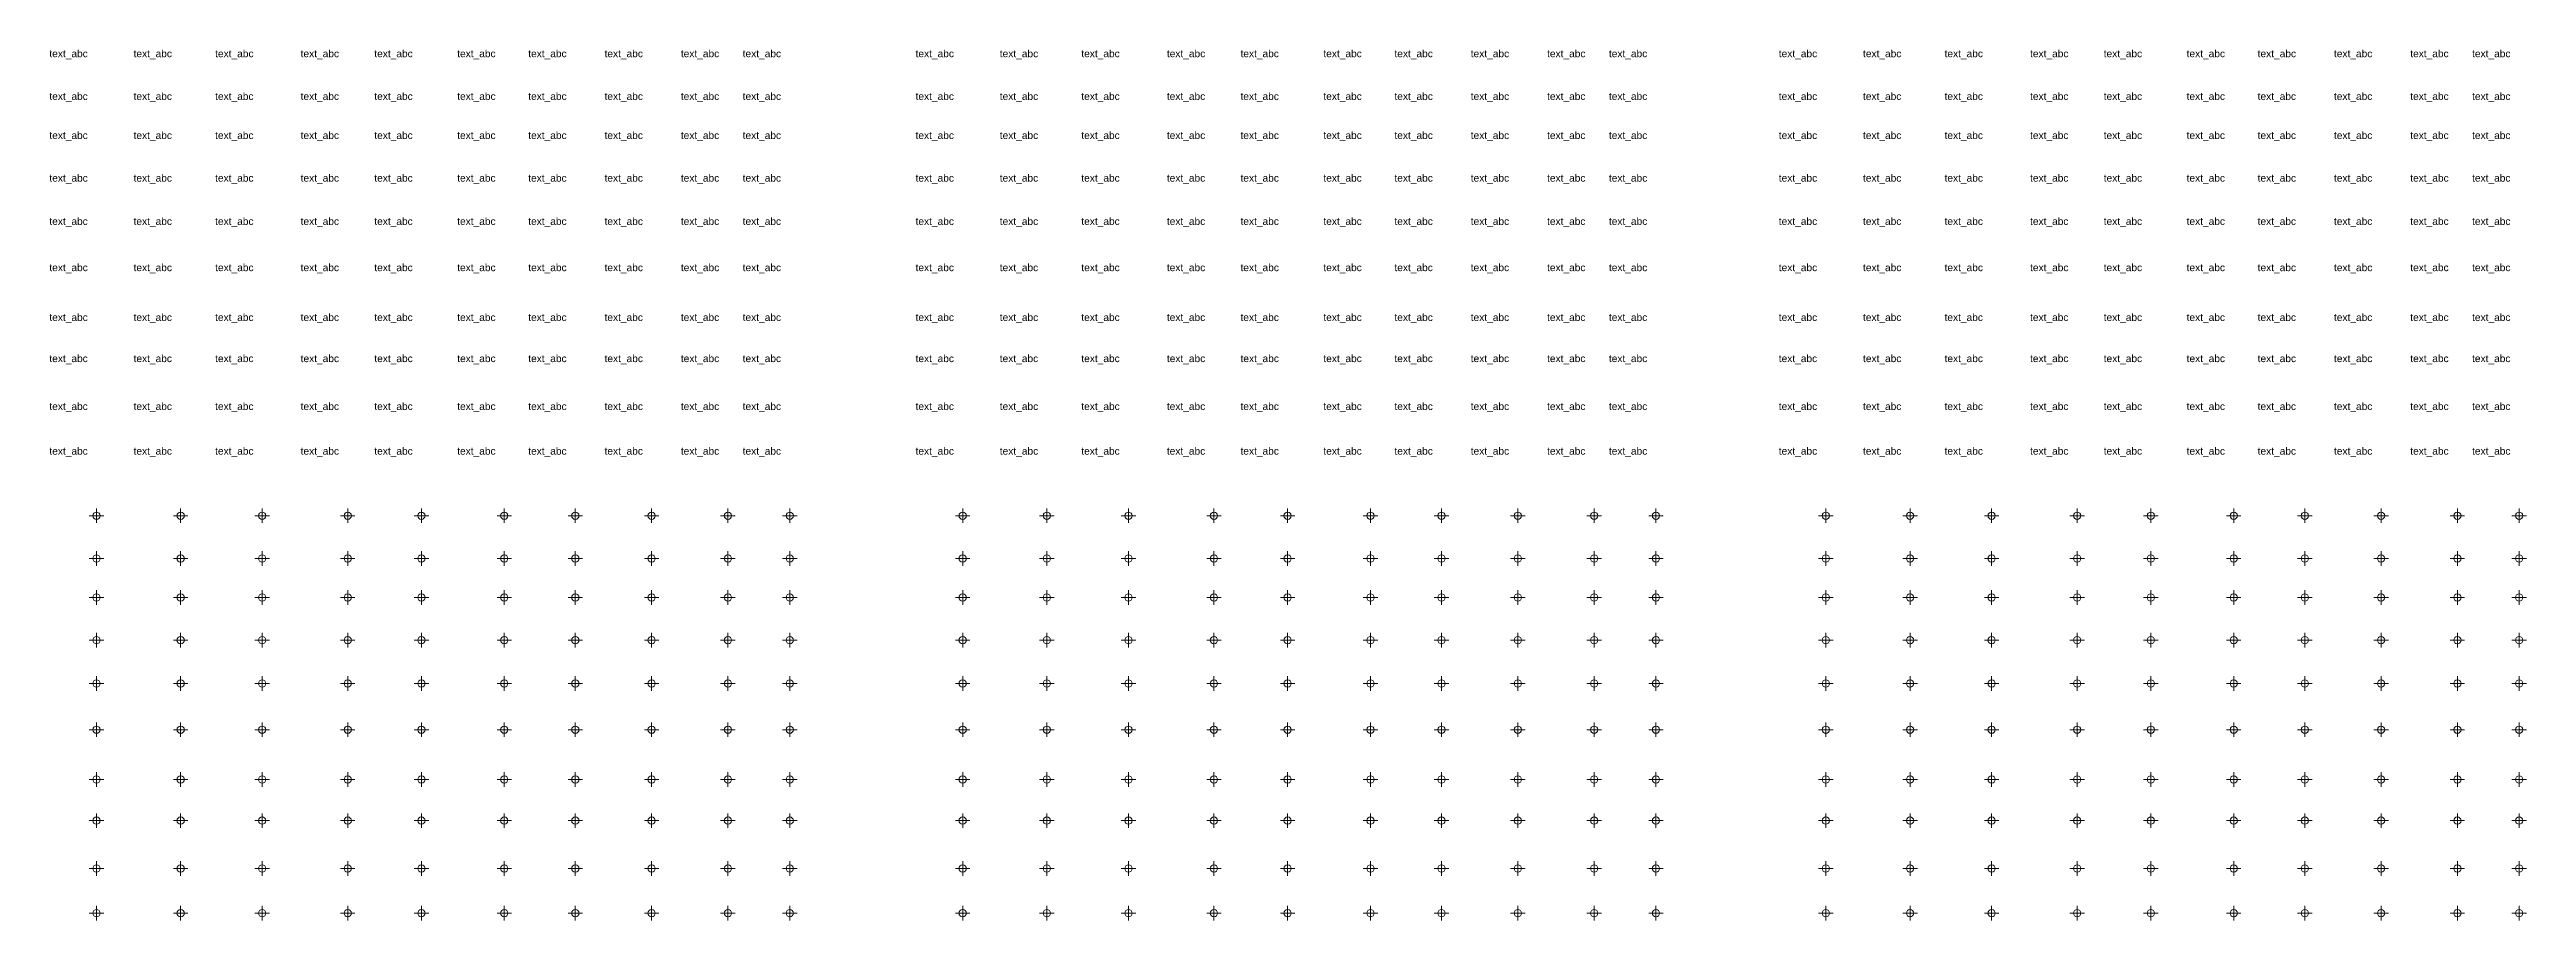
# Model space of a CAD drawing. Header units: inches. Extents: x 1.4 to 69.5, y 3.1 to 27.1.
import ezdxf

# ---------------------------------------------------------------- set-up
doc = ezdxf.new("R2010")
doc.units = ezdxf.units.IN
doc.header["$MEASUREMENT"] = 0
doc.header["$PDMODE"] = 34
doc.header["$PDSIZE"] = 0.2
doc.layers.add('Bod-cislo', color=191, linetype='Continuous')
doc.layers.add('bod-oznac', color=6, linetype='Continuous')
doc.styles.get("Standard").update_dxf_attribs({"font": 'arial.ttf'})

msp = doc.modelspace()

# ---------------------------------------------------------------- linework, layer by layer
at = {"layer": 'bod-oznac', "linetype": 'Continuous', "lineweight": 0}
for p in [(2.663, 14.23, 170.631), (4.979, 14.23, 170.631), (7.223, 14.23, 170.631), (9.575, 14.23, 170.631), (11.602, 14.23, 170.631), (13.882, 14.23, 170.631), (15.836, 14.23, 170.631), (17.935, 14.23, 170.631), (20.034, 14.23, 170.631), (21.735, 14.23, 170.631), (26.492, 14.23, 170.631), (28.808, 14.23, 170.631), (31.052, 14.23, 170.631), (33.404, 14.23, 170.631), (35.431, 14.23, 170.631), (37.711, 14.23, 170.631), (39.665, 14.23, 170.631), (41.764, 14.23, 170.631), (43.863, 14.23, 170.631), (45.564, 14.23, 170.631), (50.238, 14.23, 170.631), (52.554, 14.23, 170.631), (54.798, 14.23, 170.631), (57.151, 14.23, 170.631), (59.177, 14.23, 170.631), (61.457, 14.23, 170.631), (63.412, 14.23, 170.631), (65.511, 14.23, 170.631), (67.61, 14.23, 170.631), (69.311, 14.23, 170.631), (2.663, 13.055, 170.631), (4.979, 13.055, 170.631), (7.223, 13.055, 170.631), (9.575, 13.055, 170.631), (11.602, 13.055, 170.631), (13.882, 13.055, 170.631), (15.836, 13.055, 170.631), (17.935, 13.055, 170.631), (20.034, 13.055, 170.631), (21.735, 13.055, 170.631), (26.492, 13.055, 170.631), (28.808, 13.055, 170.631), (31.052, 13.055, 170.631), (33.404, 13.055, 170.631), (35.431, 13.055, 170.631), (37.711, 13.055, 170.631), (39.665, 13.055, 170.631), (41.764, 13.055, 170.631), (43.863, 13.055, 170.631), (45.564, 13.055, 170.631), (50.238, 13.055, 170.631), (52.554, 13.055, 170.631), (54.798, 13.055, 170.631), (57.151, 13.055, 170.631), (59.177, 13.055, 170.631), (61.457, 13.055, 170.631), (63.412, 13.055, 170.631), (65.511, 13.055, 170.631), (67.61, 13.055, 170.631), (69.311, 13.055, 170.631), (2.663, 11.981, 170.631), (4.979, 11.981, 170.631), (7.223, 11.981, 170.631), (9.575, 11.981, 170.631), (11.602, 11.981, 170.631), (13.882, 11.981, 170.631), (15.836, 11.981, 170.631), (17.935, 11.981, 170.631), (20.034, 11.981, 170.631), (21.735, 11.981, 170.631), (26.492, 11.981, 170.631), (28.808, 11.981, 170.631), (31.052, 11.981, 170.631), (33.404, 11.981, 170.631), (35.431, 11.981, 170.631), (37.711, 11.981, 170.631), (39.665, 11.981, 170.631), (41.764, 11.981, 170.631), (43.863, 11.981, 170.631), (45.564, 11.981, 170.631), (50.238, 11.981, 170.631), (52.554, 11.981, 170.631), (54.798, 11.981, 170.631), (57.151, 11.981, 170.631), (59.177, 11.981, 170.631), (61.457, 11.981, 170.631), (63.412, 11.981, 170.631), (65.511, 11.981, 170.631), (67.61, 11.981, 170.631), (69.311, 11.981, 170.631), (2.663, 10.808, 170.631), (4.979, 10.808, 170.631), (7.223, 10.808, 170.631), (9.575, 10.808, 170.631), (11.602, 10.808, 170.631), (13.882, 10.808, 170.631), (15.836, 10.808, 170.631), (17.935, 10.808, 170.631), (20.034, 10.808, 170.631), (21.735, 10.808, 170.631), (26.492, 10.808, 170.631), (28.808, 10.808, 170.631), (31.052, 10.808, 170.631), (33.404, 10.808, 170.631), (35.431, 10.808, 170.631), (37.711, 10.808, 170.631), (39.665, 10.808, 170.631), (41.764, 10.808, 170.631), (43.863, 10.808, 170.631), (45.564, 10.808, 170.631), (50.238, 10.808, 170.631), (52.554, 10.808, 170.631), (54.798, 10.808, 170.631), (57.151, 10.808, 170.631), (59.177, 10.808, 170.631), (61.457, 10.808, 170.631), (63.412, 10.808, 170.631), (65.511, 10.808, 170.631), (67.61, 10.808, 170.631), (69.311, 10.808, 170.631), (2.663, 9.616, 170.631), (4.979, 9.616, 170.631), (7.223, 9.616, 170.631), (9.575, 9.616, 170.631), (11.602, 9.616, 170.631), (13.882, 9.616, 170.631), (15.836, 9.616, 170.631), (17.935, 9.616, 170.631), (20.034, 9.616, 170.631), (21.735, 9.616, 170.631), (26.492, 9.616, 170.631), (28.808, 9.616, 170.631), (31.052, 9.616, 170.631), (33.404, 9.616, 170.631), (35.431, 9.616, 170.631), (37.711, 9.616, 170.631), (39.665, 9.616, 170.631), (41.764, 9.616, 170.631), (43.863, 9.616, 170.631), (45.564, 9.616, 170.631), (50.238, 9.616, 170.631), (52.554, 9.616, 170.631), (54.798, 9.616, 170.631), (57.151, 9.616, 170.631), (59.177, 9.616, 170.631), (61.457, 9.616, 170.631), (63.412, 9.616, 170.631), (65.511, 9.616, 170.631), (67.61, 9.616, 170.631), (69.311, 9.616, 170.631), (2.663, 8.344, 170.631), (4.979, 8.344, 170.631), (7.223, 8.344, 170.631), (9.575, 8.344, 170.631), (11.602, 8.344, 170.631), (13.882, 8.344, 170.631), (15.836, 8.344, 170.631), (17.935, 8.344, 170.631), (20.034, 8.344, 170.631), (21.735, 8.344, 170.631), (26.492, 8.344, 170.631), (28.808, 8.344, 170.631), (31.052, 8.344, 170.631), (33.404, 8.344, 170.631), (35.431, 8.344, 170.631), (37.711, 8.344, 170.631), (39.665, 8.344, 170.631), (41.764, 8.344, 170.631), (43.863, 8.344, 170.631), (45.564, 8.344, 170.631), (50.238, 8.344, 170.631), (52.554, 8.344, 170.631), (54.798, 8.344, 170.631), (57.151, 8.344, 170.631), (59.177, 8.344, 170.631), (61.457, 8.344, 170.631), (63.412, 8.344, 170.631), (65.511, 8.344, 170.631), (67.61, 8.344, 170.631), (69.311, 8.344, 170.631), (2.663, 6.973, 170.631), (4.979, 6.973, 170.631), (7.223, 6.973, 170.631), (9.575, 6.973, 170.631), (11.602, 6.973, 170.631), (13.882, 6.973, 170.631), (15.836, 6.973, 170.631), (17.935, 6.973, 170.631), (20.034, 6.973, 170.631), (21.735, 6.973, 170.631), (26.492, 6.973, 170.631), (28.808, 6.973, 170.631), (31.052, 6.973, 170.631), (33.404, 6.973, 170.631), (35.431, 6.973, 170.631), (37.711, 6.973, 170.631), (39.665, 6.973, 170.631), (41.764, 6.973, 170.631), (43.863, 6.973, 170.631), (45.564, 6.973, 170.631), (50.238, 6.973, 170.631), (52.554, 6.973, 170.631), (54.798, 6.973, 170.631), (57.151, 6.973, 170.631), (59.177, 6.973, 170.631), (61.457, 6.973, 170.631), (63.412, 6.973, 170.631), (65.511, 6.973, 170.631), (67.61, 6.973, 170.631), (69.311, 6.973, 170.631), (2.663, 5.843, 170.631), (4.979, 5.843, 170.631), (7.223, 5.843, 170.631), (9.575, 5.843, 170.631), (11.602, 5.843, 170.631), (13.882, 5.843, 170.631), (15.836, 5.843, 170.631), (17.935, 5.843, 170.631), (20.034, 5.843, 170.631), (21.735, 5.843, 170.631), (26.492, 5.843, 170.631), (28.808, 5.843, 170.631), (31.052, 5.843, 170.631), (33.404, 5.843, 170.631), (35.431, 5.843, 170.631), (37.711, 5.843, 170.631), (39.665, 5.843, 170.631), (41.764, 5.843, 170.631), (43.863, 5.843, 170.631), (45.564, 5.843, 170.631), (50.238, 5.843, 170.631), (52.554, 5.843, 170.631), (54.798, 5.843, 170.631), (57.151, 5.843, 170.631), (59.177, 5.843, 170.631), (61.457, 5.843, 170.631), (63.412, 5.843, 170.631), (65.511, 5.843, 170.631), (67.61, 5.843, 170.631), (69.311, 5.843, 170.631), (2.663, 4.526, 170.631), (4.979, 4.526, 170.631), (7.223, 4.526, 170.631), (9.575, 4.526, 170.631), (11.602, 4.526, 170.631), (13.882, 4.526, 170.631), (15.836, 4.526, 170.631), (17.935, 4.526, 170.631), (20.034, 4.526, 170.631), (21.735, 4.526, 170.631), (26.492, 4.526, 170.631), (28.808, 4.526, 170.631), (31.052, 4.526, 170.631), (33.404, 4.526, 170.631), (35.431, 4.526, 170.631), (37.711, 4.526, 170.631), (39.665, 4.526, 170.631), (41.764, 4.526, 170.631), (43.863, 4.526, 170.631), (45.564, 4.526, 170.631), (50.238, 4.526, 170.631), (52.554, 4.526, 170.631), (54.798, 4.526, 170.631), (57.151, 4.526, 170.631), (59.177, 4.526, 170.631), (61.457, 4.526, 170.631), (63.412, 4.526, 170.631), (65.511, 4.526, 170.631), (67.61, 4.526, 170.631), (69.311, 4.526, 170.631), (2.663, 3.296, 170.631), (4.979, 3.296, 170.631), (7.223, 3.296, 170.631), (9.575, 3.296, 170.631), (11.602, 3.296, 170.631), (13.882, 3.296, 170.631), (15.836, 3.296, 170.631), (17.935, 3.296, 170.631), (20.034, 3.296, 170.631), (21.735, 3.296, 170.631), (26.492, 3.296, 170.631), (28.808, 3.296, 170.631), (31.052, 3.296, 170.631), (33.404, 3.296, 170.631), (35.431, 3.296, 170.631), (37.711, 3.296, 170.631), (39.665, 3.296, 170.631), (41.764, 3.296, 170.631), (43.863, 3.296, 170.631), (45.564, 3.296, 170.631), (50.238, 3.296, 170.631), (52.554, 3.296, 170.631), (54.798, 3.296, 170.631), (57.151, 3.296, 170.631), (59.177, 3.296, 170.631), (61.457, 3.296, 170.631), (63.412, 3.296, 170.631), (65.511, 3.296, 170.631), (67.61, 3.296, 170.631), (69.311, 3.296, 170.631)]:
    msp.add_point(p, dxfattribs=at)

# ---------------------------------------------------------------- texts
at = {"layer": 'Bod-cislo', "linetype": 'Continuous', "lineweight": 0}
for p in [(1.368, 26.844, 225.518), (3.684, 26.844, 225.518), (5.928, 26.844, 225.518), (8.28, 26.844, 225.518), (10.307, 26.844, 225.518), (12.587, 26.844, 225.518), (14.541, 26.844, 225.518), (16.64, 26.844, 225.518), (18.739, 26.844, 225.518), (20.44, 26.844, 225.518), (25.196, 26.844, 225.518), (27.513, 26.844, 225.518), (29.756, 26.844, 225.518), (32.109, 26.844, 225.518), (34.135, 26.844, 225.518), (36.415, 26.844, 225.518), (38.37, 26.844, 225.518), (40.469, 26.844, 225.518), (42.568, 26.844, 225.518), (44.269, 26.844, 225.518), (48.943, 26.844, 225.518), (51.259, 26.844, 225.518), (53.503, 26.844, 225.518), (55.855, 26.844, 225.518), (57.882, 26.844, 225.518), (60.162, 26.844, 225.518), (62.116, 26.844, 225.518), (64.215, 26.844, 225.518), (66.314, 26.844, 225.518), (68.015, 26.844, 225.518), (1.368, 25.669, 225.518), (3.684, 25.669, 225.518), (5.928, 25.669, 225.518), (8.28, 25.669, 225.518), (10.307, 25.669, 225.518), (12.587, 25.669, 225.518), (14.541, 25.669, 225.518), (16.64, 25.669, 225.518), (18.739, 25.669, 225.518), (20.44, 25.669, 225.518), (25.196, 25.669, 225.518), (27.513, 25.669, 225.518), (29.756, 25.669, 225.518), (32.109, 25.669, 225.518), (34.135, 25.669, 225.518), (36.415, 25.669, 225.518), (38.37, 25.669, 225.518), (40.469, 25.669, 225.518), (42.568, 25.669, 225.518), (44.269, 25.669, 225.518), (48.943, 25.669, 225.518), (51.259, 25.669, 225.518), (53.503, 25.669, 225.518), (55.855, 25.669, 225.518), (57.882, 25.669, 225.518), (60.162, 25.669, 225.518), (62.116, 25.669, 225.518), (64.215, 25.669, 225.518), (66.314, 25.669, 225.518), (68.015, 25.669, 225.518), (1.368, 24.594, 225.518), (3.684, 24.594, 225.518), (5.928, 24.594, 225.518), (8.28, 24.594, 225.518), (10.307, 24.594, 225.518), (12.587, 24.594, 225.518), (14.541, 24.594, 225.518), (16.64, 24.594, 225.518), (18.739, 24.594, 225.518), (20.44, 24.594, 225.518), (25.196, 24.594, 225.518), (27.513, 24.594, 225.518), (29.756, 24.594, 225.518), (32.109, 24.594, 225.518), (34.135, 24.594, 225.518), (36.415, 24.594, 225.518), (38.37, 24.594, 225.518), (40.469, 24.594, 225.518), (42.568, 24.594, 225.518), (44.269, 24.594, 225.518), (48.943, 24.594, 225.518), (51.259, 24.594, 225.518), (53.503, 24.594, 225.518), (55.855, 24.594, 225.518), (57.882, 24.594, 225.518), (60.162, 24.594, 225.518), (62.116, 24.594, 225.518), (64.215, 24.594, 225.518), (66.314, 24.594, 225.518), (68.015, 24.594, 225.518), (1.368, 23.421, 225.518), (3.684, 23.421, 225.518), (5.928, 23.421, 225.518), (8.28, 23.421, 225.518), (10.307, 23.421, 225.518), (12.587, 23.421, 225.518), (14.541, 23.421, 225.518), (16.64, 23.421, 225.518), (18.739, 23.421, 225.518), (20.44, 23.421, 225.518), (25.196, 23.421, 225.518), (27.513, 23.421, 225.518), (29.756, 23.421, 225.518), (32.109, 23.421, 225.518), (34.135, 23.421, 225.518), (36.415, 23.421, 225.518), (38.37, 23.421, 225.518), (40.469, 23.421, 225.518), (42.568, 23.421, 225.518), (44.269, 23.421, 225.518), (48.943, 23.421, 225.518), (51.259, 23.421, 225.518), (53.503, 23.421, 225.518), (55.855, 23.421, 225.518), (57.882, 23.421, 225.518), (60.162, 23.421, 225.518), (62.116, 23.421, 225.518), (64.215, 23.421, 225.518), (66.314, 23.421, 225.518), (68.015, 23.421, 225.518), (1.368, 22.23, 225.518), (3.684, 22.23, 225.518), (5.928, 22.23, 225.518), (8.28, 22.23, 225.518), (10.307, 22.23, 225.518), (12.587, 22.23, 225.518), (14.541, 22.23, 225.518), (16.64, 22.23, 225.518), (18.739, 22.23, 225.518), (20.44, 22.23, 225.518), (25.196, 22.23, 225.518), (27.513, 22.23, 225.518), (29.756, 22.23, 225.518), (32.109, 22.23, 225.518), (34.135, 22.23, 225.518), (36.415, 22.23, 225.518), (38.37, 22.23, 225.518), (40.469, 22.23, 225.518), (42.568, 22.23, 225.518), (44.269, 22.23, 225.518), (48.943, 22.23, 225.518), (51.259, 22.23, 225.518), (53.503, 22.23, 225.518), (55.855, 22.23, 225.518), (57.882, 22.23, 225.518), (60.162, 22.23, 225.518), (62.116, 22.23, 225.518), (64.215, 22.23, 225.518), (66.314, 22.23, 225.518), (68.015, 22.23, 225.518), (1.368, 20.958, 225.518), (3.684, 20.958, 225.518), (5.928, 20.958, 225.518), (8.28, 20.958, 225.518), (10.307, 20.958, 225.518), (12.587, 20.958, 225.518), (14.541, 20.958, 225.518), (16.64, 20.958, 225.518), (18.739, 20.958, 225.518), (20.44, 20.958, 225.518), (25.196, 20.958, 225.518), (27.513, 20.958, 225.518), (29.756, 20.958, 225.518), (32.109, 20.958, 225.518), (34.135, 20.958, 225.518), (36.415, 20.958, 225.518), (38.37, 20.958, 225.518), (40.469, 20.958, 225.518), (42.568, 20.958, 225.518), (44.269, 20.958, 225.518), (48.943, 20.958, 225.518), (51.259, 20.958, 225.518), (53.503, 20.958, 225.518), (55.855, 20.958, 225.518), (57.882, 20.958, 225.518), (60.162, 20.958, 225.518), (62.116, 20.958, 225.518), (64.215, 20.958, 225.518), (66.314, 20.958, 225.518), (68.015, 20.958, 225.518), (1.368, 19.587, 225.518), (3.684, 19.587, 225.518), (5.928, 19.587, 225.518), (8.28, 19.587, 225.518), (10.307, 19.587, 225.518), (12.587, 19.587, 225.518), (14.541, 19.587, 225.518), (16.64, 19.587, 225.518), (18.739, 19.587, 225.518), (20.44, 19.587, 225.518), (25.196, 19.587, 225.518), (27.513, 19.587, 225.518), (29.756, 19.587, 225.518), (32.109, 19.587, 225.518), (34.135, 19.587, 225.518), (36.415, 19.587, 225.518), (38.37, 19.587, 225.518), (40.469, 19.587, 225.518), (42.568, 19.587, 225.518), (44.269, 19.587, 225.518), (48.943, 19.587, 225.518), (51.259, 19.587, 225.518), (53.503, 19.587, 225.518), (55.855, 19.587, 225.518), (57.882, 19.587, 225.518), (60.162, 19.587, 225.518), (62.116, 19.587, 225.518), (64.215, 19.587, 225.518), (66.314, 19.587, 225.518), (68.015, 19.587, 225.518), (1.368, 18.456, 225.518), (3.684, 18.456, 225.518), (5.928, 18.456, 225.518), (8.28, 18.456, 225.518), (10.307, 18.456, 225.518), (12.587, 18.456, 225.518), (14.541, 18.456, 225.518), (16.64, 18.456, 225.518), (18.739, 18.456, 225.518), (20.44, 18.456, 225.518), (25.196, 18.456, 225.518), (27.513, 18.456, 225.518), (29.756, 18.456, 225.518), (32.109, 18.456, 225.518), (34.135, 18.456, 225.518), (36.415, 18.456, 225.518), (38.37, 18.456, 225.518), (40.469, 18.456, 225.518), (42.568, 18.456, 225.518), (44.269, 18.456, 225.518), (48.943, 18.456, 225.518), (51.259, 18.456, 225.518), (53.503, 18.456, 225.518), (55.855, 18.456, 225.518), (57.882, 18.456, 225.518), (60.162, 18.456, 225.518), (62.116, 18.456, 225.518), (64.215, 18.456, 225.518), (66.314, 18.456, 225.518), (68.015, 18.456, 225.518), (1.368, 17.139, 225.518), (3.684, 17.139, 225.518), (5.928, 17.139, 225.518), (8.28, 17.139, 225.518), (10.307, 17.139, 225.518), (12.587, 17.139, 225.518), (14.541, 17.139, 225.518), (16.64, 17.139, 225.518), (18.739, 17.139, 225.518), (20.44, 17.139, 225.518), (25.196, 17.139, 225.518), (27.513, 17.139, 225.518), (29.756, 17.139, 225.518), (32.109, 17.139, 225.518), (34.135, 17.139, 225.518), (36.415, 17.139, 225.518), (38.37, 17.139, 225.518), (40.469, 17.139, 225.518), (42.568, 17.139, 225.518), (44.269, 17.139, 225.518), (48.943, 17.139, 225.518), (51.259, 17.139, 225.518), (53.503, 17.139, 225.518), (55.855, 17.139, 225.518), (57.882, 17.139, 225.518), (60.162, 17.139, 225.518), (62.116, 17.139, 225.518), (64.215, 17.139, 225.518), (66.314, 17.139, 225.518), (68.015, 17.139, 225.518), (1.368, 15.91, 225.518), (3.684, 15.91, 225.518), (5.928, 15.91, 225.518), (8.28, 15.91, 225.518), (10.307, 15.91, 225.518), (12.587, 15.91, 225.518), (14.541, 15.91, 225.518), (16.64, 15.91, 225.518), (18.739, 15.91, 225.518), (20.44, 15.91, 225.518), (25.196, 15.91, 225.518), (27.513, 15.91, 225.518), (29.756, 15.91, 225.518), (32.109, 15.91, 225.518), (34.135, 15.91, 225.518), (36.415, 15.91, 225.518), (38.37, 15.91, 225.518), (40.469, 15.91, 225.518), (42.568, 15.91, 225.518), (44.269, 15.91, 225.518), (48.943, 15.91, 225.518), (51.259, 15.91, 225.518), (53.503, 15.91, 225.518), (55.855, 15.91, 225.518), (57.882, 15.91, 225.518), (60.162, 15.91, 225.518), (62.116, 15.91, 225.518), (64.215, 15.91, 225.518), (66.314, 15.91, 225.518), (68.015, 15.91, 225.518)]:
    msp.add_text('text_abc', height=0.2, dxfattribs=at).set_placement(p)

doc.saveas('drawing.dxf')
